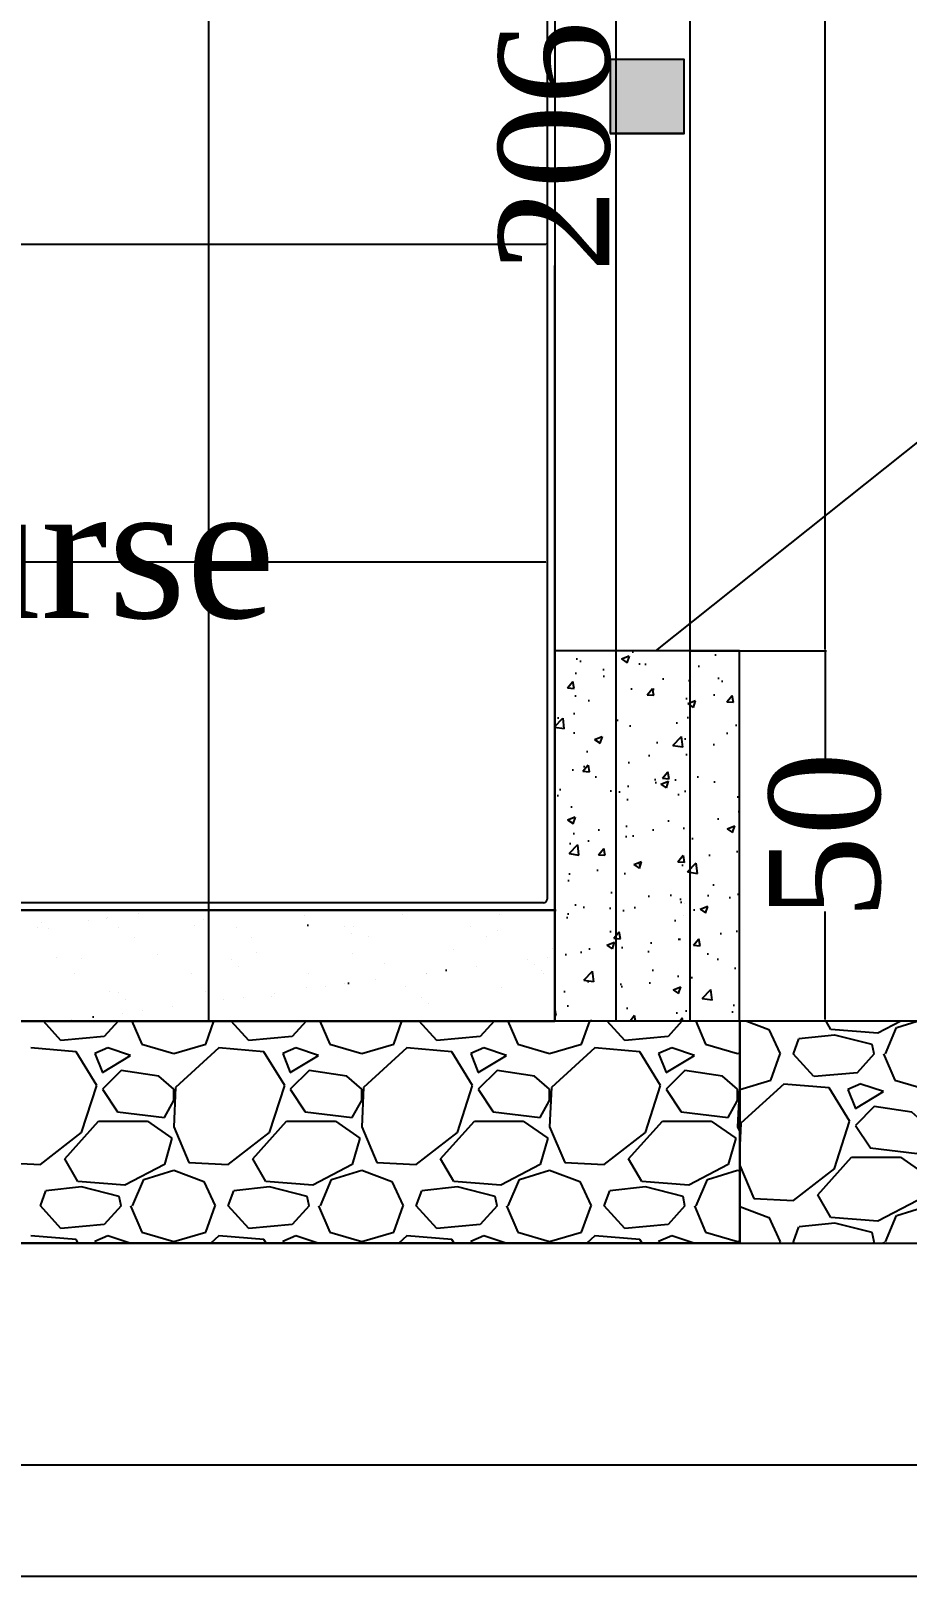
# Model space of a CAD drawing. Header units: centimetres. Extents: x 19229 to 39050, y 7691 to 15397.
# Drawn here: x 37363 to 37481.4, y 8883 to 9091.9 of the extents above; entities that cross this region are included whole.
import ezdxf

# ---------------------------------------------------------------- set-up
doc = ezdxf.new("R2010")
doc.units = ezdxf.units.CM
doc.layers.get('0').update_dxf_attribs({"linetype": 'CONTINUOUS'})
doc.layers.get('DEFPOINTS').update_dxf_attribs({"linetype": 'CONTINUOUS'})
doc.styles.add('style2', font='times.ttf', dxfattribs={"height": 15})
doc.styles.add('style3', font='times.ttf', dxfattribs={"height": 25})
doc.dimstyles.get("Standard").update_dxf_attribs({"dimtxt": 15, "dimasz": 0.18, "dimexe": 0.18, "dimexo": 0.0625, "dimgap": 0.09, "dimtad": 0, "dimdec": 0, "dimzin": 0, "dimdsep": 46, "dimtxsty": 'style2', "dimcen": 0.09, "dimadec": 0, "dimazin": 0, "dimtfac": 1, "dimtdec": 0, "dimtofl": 0, "dimtmove": 0, "dimatfit": 3, "dimfxl": 1, "dimtolj": 1, "dimtzin": 0, "dimarcsym": 0})
pattern_1 = [(37.5, (14395.28, -642.7), (-1.60003, 48.941324), [0, -38.608, 0, -43.18, 0, -41.275]), (7.5, (14395.28, -642.7), (44.95233, 71.68251), [0, -20.828, 0, -34.798, 0, -13.335]), (327.5, (14364.04, -642.7), (79.09924, 0.14372), [0, -12.7, 0, -45.72, 0, -59.69]), (317.5, (14364.04, -642.7), (76.35565, 22.29293), [0, -6.35, 0, -29.972, 0, -34.29])]

# ---------------------------------------------------------------- blocks, each defined once
blk = doc.blocks.new('*D26')
at = {"color": 0, "lineweight": -2, "ltscale": 20, "transparency": 16777216}
for p, q in [((36858.14, 9062.99), (36858.14, 9062.87)), ((36858.32, 9063.05), (37130.01, 9063.05)), ((37432.58, 9063.05), (37160.89, 9063.05)), ((37432.76, 9063.11), (37432.76, 9063.23))]:
    blk.add_line(p, q, dxfattribs=at)
at = {"color": 0, "ltscale": 20, "transparency": 16777216}
for points in [[(36858.32, 9063.08), (36858.32, 9063.02), (36858.14, 9063.05)], [(37432.58, 9063.08), (37432.58, 9063.02), (37432.76, 9063.05)]]:
    blk.add_solid(points, dxfattribs=at)
at = {"layer": 'DEFPOINTS', "color": 0, "ltscale": 20, "transparency": 16777216}
for p in [(36858.14, 9063.05), (37432.76, 9063.05), (37432.76, 9063.05)]:
    blk.add_point(p, dxfattribs=at)
at = {"color": 0, "ltscale": 20, "transparency": 16777216, "insert": (37145.45, 9063.05), "char_height": 15, "attachment_point": 5, "style": 'style2'}
blk.add_mtext('\\A1;575', dxfattribs=at)
blk = doc.blocks.new('*D27')
at = {"color": 0, "lineweight": -2, "ltscale": 20}
for p, q in [((35072.76, 9189.22), (35072.76, 9019.91)), ((37432.76, 9189.22), (37432.76, 9019.91)), ((35072.94, 9020.09), (36283.48, 9020.09)), ((37432.58, 9020.09), (36326.69, 9020.09))]:
    blk.add_line(p, q, dxfattribs=at)
at = {"color": 0, "ltscale": 20}
for points in [[(35072.94, 9020.12), (35072.94, 9020.06), (35072.76, 9020.09)], [(37432.58, 9020.12), (37432.58, 9020.06), (37432.76, 9020.09)]]:
    blk.add_solid(points, dxfattribs=at)
at = {"layer": 'DEFPOINTS', "color": 0, "ltscale": 20}
for p in [(35072.76, 9189.29), (37432.76, 9189.29), (37432.76, 9020.09)]:
    blk.add_point(p, dxfattribs=at)
at = {"color": 0, "ltscale": 20, "insert": (36305.08, 9020.09), "char_height": 15, "attachment_point": 5, "style": 'style2'}
blk.add_mtext('\\A1;2360', dxfattribs=at)
blk = doc.blocks.new('*D36')
at = {"color": 0, "lineweight": -2, "ltscale": 20, "transparency": 16777216}
for p, q in [((37458.81, 9008.12), (37470.5, 9008.12)), ((37470.32, 9007.94), (37470.32, 8993.36)), ((37470.32, 8958.3), (37470.32, 8972.88)), ((37458.81, 8958.12), (37470.5, 8958.12))]:
    blk.add_line(p, q, dxfattribs=at)
at = {"color": 0, "ltscale": 20, "transparency": 16777216}
for points in [[(37470.29, 9007.94), (37470.35, 9007.94), (37470.32, 9008.12)], [(37470.29, 8958.3), (37470.35, 8958.3), (37470.32, 8958.12)]]:
    blk.add_solid(points, dxfattribs=at)
at = {"layer": 'DEFPOINTS', "color": 0, "ltscale": 20, "transparency": 16777216}
for p in [(37458.75, 9008.12), (37458.75, 8958.12), (37470.32, 8958.12)]:
    blk.add_point(p, dxfattribs=at)
at = {"color": 0, "ltscale": 20, "transparency": 16777216, "insert": (37470.32, 8983.12), "char_height": 15, "attachment_point": 5, "rotation": 90, "style": 'style2'}
blk.add_mtext('\\A1;50', dxfattribs=at)
blk = doc.blocks.new('*D37')
at = {"color": 0, "lineweight": -2, "ltscale": 20, "transparency": 16777216}
for p, q in [((37432.7, 9214.05), (37386.86, 9214.05)), ((37387.04, 9213.87), (37387.04, 9132.64)), ((37387.04, 8958.23), (37387.04, 9100.56)), ((37421.04, 8958.05), (37386.86, 8958.05))]:
    blk.add_line(p, q, dxfattribs=at)
at = {"color": 0, "ltscale": 20, "transparency": 16777216}
for points in [[(37387.01, 9213.87), (37387.07, 9213.87), (37387.04, 9214.05)], [(37387.01, 8958.23), (37387.07, 8958.23), (37387.04, 8958.05)]]:
    blk.add_solid(points, dxfattribs=at)
at = {"layer": 'DEFPOINTS', "color": 0, "ltscale": 20, "transparency": 16777216}
for p in [(37387.04, 9214.05), (37432.76, 9214.05), (37421.1, 8958.05)]:
    blk.add_point(p, dxfattribs=at)
at = {"color": 0, "ltscale": 20, "transparency": 16777216, "insert": (37387.04, 9116.6), "char_height": 15, "attachment_point": 5, "rotation": 90, "style": 'style2'}
blk.add_mtext('\\A1;256', dxfattribs=at)
blk = doc.blocks.new('*D39')
at = {"color": 0, "lineweight": -2, "ltscale": 20, "transparency": 16777216}
for p, q in [((37451.08, 9214.05), (37470.5, 9214.05)), ((37470.32, 9213.87), (37470.32, 9127.12)), ((37470.32, 9008.3), (37470.32, 9095.05)), ((37452.08, 9008.12), (37470.5, 9008.12))]:
    blk.add_line(p, q, dxfattribs=at)
at = {"color": 0, "ltscale": 20, "transparency": 16777216}
for points in [[(37470.29, 9213.87), (37470.35, 9213.87), (37470.32, 9214.05)], [(37470.29, 9008.3), (37470.35, 9008.3), (37470.32, 9008.12)]]:
    blk.add_solid(points, dxfattribs=at)
at = {"layer": 'DEFPOINTS', "color": 0, "ltscale": 20, "transparency": 16777216}
for p in [(37451.02, 9214.05), (37452.02, 9008.12), (37470.32, 9008.12)]:
    blk.add_point(p, dxfattribs=at)
at = {"color": 0, "ltscale": 20, "transparency": 16777216, "insert": (37470.32, 9111.08), "char_height": 15, "attachment_point": 5, "rotation": 90, "style": 'style2'}
blk.add_mtext('\\A1;206', dxfattribs=at)
blk = doc.blocks.new('*D44')
at = {"color": 0, "lineweight": -2, "ltscale": 20}
for p, q in [((37079.54, 9179.43), (37433.94, 9179.43)), ((37433.76, 9179.25), (37433.76, 9092.28)), ((37433.76, 8973.23), (37433.76, 9060.21)), ((37079.54, 8973.05), (37433.94, 8973.05))]:
    blk.add_line(p, q, dxfattribs=at)
at = {"color": 0, "ltscale": 20}
for points in [[(37433.73, 9179.25), (37433.79, 9179.25), (37433.76, 9179.43)], [(37433.73, 8973.23), (37433.79, 8973.23), (37433.76, 8973.05)]]:
    blk.add_solid(points, dxfattribs=at)
at = {"layer": 'DEFPOINTS', "color": 0, "ltscale": 20}
for p in [(37079.48, 9179.43), (37433.76, 9179.43), (37079.48, 8973.05)]:
    blk.add_point(p, dxfattribs=at)
at = {"color": 0, "ltscale": 20, "insert": (37433.76, 9076.24), "char_height": 15, "attachment_point": 5, "rotation": 90, "style": 'style2'}
blk.add_mtext('\\A1;206', dxfattribs=at)

msp = doc.modelspace()

# ---------------------------------------------------------------- hatches: boundary and pattern name
h = msp.add_hatch(color=7)
h.dxf.hatch_style = 1
h.paths.add_polyline_path([(37451.26, 9088.05), (37441.26, 9088.05), (37441.26, 9078.05), (37451.26, 9078.05)])
at = {"ltscale": 500}
h = msp.add_hatch(dxfattribs=at)
h.set_pattern_fill('CONCRETE_C', scale=1.5, pattern_type=2)
h.set_pattern_definition([(50, (16118.514, -876.541), (10.7589027, -0.941282), [1.125, -12.375]), (355, (16118.514, -876.541), (-2.08127, 11.282882), [0.9, -9.9]), (100.4514, (16119.41, -876.619), (8.6776407, 10.341593), [0.956103, -10.5171317]), (46.1842, (16118.514, -873.541), (16.008616, -2.482785), [1.6875, -18.5625]), (96.6356, (16119.848, -873.748), (14.019941, 14.611768), [1.434154, -15.775695]), (351.1842, (16118.514, -873.54), (14.019929, 14.611779), [1.35, -14.85]), (21, (16120.014, -874.291), (8.9536058, -6.0392834), [1.125, -12.375]), (326, (16120.014, -874.291), (3.64973, 10.8772507), [0.9, -9.9]), (71.4514, (16120.76, -874.794), (12.6033394, 4.8379575), [0.956103, -10.5171317]), (37.5, (16118.5138, -876.5407), (0.1823978, 4.9934078), [0, -9.78, 0, -10.05, 0, -9.9375]), (7.5, (16118.514, -876.541), (3.9460431, 5.9161757), [0, -5.73, 0, -9.555, 0, -3.7875]), (327.5, (16115.1688, -876.5407), (8.00733654, -0.3383231), [0, -3.75, 0, -11.7, 0, -15.525]), (317.5, (16113.669, -876.541), (8.7477925, 1.5015747), [0, -4.875, 0, -7.77, 0, -11.025])])
h.paths.add_polyline_path([(37458.75, 9008.12), (37433.75, 9008.12), (37433.75, 8958.12), (37458.75, 8958.12)])
h = msp.add_hatch()
h.set_pattern_fill('AR-SAND')
h.set_pattern_definition(pattern_1)
h.paths.add_polyline_path([(37433.76, 8973.05), (37034.86, 8973.05), (37034.86, 8963.05), (37034.86, 8958.05), (37433.76, 8958.05)])
h = msp.add_hatch()
h.set_pattern_fill('AR-SAND')
h.set_pattern_definition(pattern_1)
h.paths.add_polyline_path([(37433.76, 8973.05), (37034.86, 8973.05), (37034.86, 8963.05), (37034.86, 8958.05), (37433.76, 8958.05)])
h = msp.add_hatch()
h.set_pattern_fill('GRAVEL')
h.set_pattern_definition([(228.0127875, (14413.5679, -1765.3388), (-203.20000002, -228.59999999), [3.417214, -338.304836]), (184.969741, (14411.2819, -1767.8788), (304.79999988, 25.400001447), [5.864047, -580.54049]), (132.510447, (14405.4399, -1768.3868), (254.00000011, -279.3999999), [4.134815, -409.347228]), (267.273689, (14395.5339, -1774.7368), (25.400000053, 508), [5.340045, -528.664374]), (292.833654, (14395.2799, -1780.0708), (-127.00000001, 304.799999996), [5.236337, -518.398077]), (357.273689, (14397.3119, -1784.8968), (-508, 25.400000053), [5.340045, -528.664374]), (37.6942405, (14402.6459, -1785.1508), (-330.199999985, -254.00000002), [7.061937, -699.131153]), (72.2553284, (14408.2339, -1780.8328), (177.800000048, 558.799999985), [6.667195, -660.052566]), (121.4295656, (14410.2659, -1774.4828), (-203.20000003, 330.19999998), [5.35813, -530.455457]), (175.236358, (14407.4719, -1769.9108), (279.4, -25.40000004), [6.117133, -299.73937]), (222.3974378, (14401.3759, -1769.4028), (-304.79999999, -279.40000001), [7.91078, -783.167725]), (138.814075, (14420.6799, -1774.9908), (-177.8, 152.40000001), [2.700045, -267.305658]), (171.4692344, (14418.6479, -1773.2128), (330.20000001, -50.79999994), [5.13682, -508.54639]), (225, (14413.568, -1772.45), (-4e-15, -25.4), [3.592093, -32.32893]), (203.19859, (14411.79, -1769.4028), (127, 50.8), [1.934413, -191.506224]), (291.80141, (14410.012, -1770.165), (-25.4, 76.2), [2.735656, -134.04753]), (30.963757, (14411.028, -1772.705), (76.2, 50.8), [4.443197, -143.662982]), (161.56505, (14414.838, -1770.419), (50.8, -25.4), [3.212871, -77.10898]), (16.3895403, (14395.2799, -1770.1648), (254, 76.2), [4.50088, -445.588267]), (70.346176, (14399.5979, -1768.8948), (-101.60000001, -279.4), [3.77599, -373.822157]), (293.19859, (14414.838, -1765.3388), (-50.8, 127), [3.8688, -189.571836]), (343.6104597, (14416.3619, -1768.8948), (-254.000000005, 76.19999998), [4.50088, -445.588267]), (339.443955, (14395.28, -1785.9128), (-127, 50.8), [4.340352, -212.677343]), (294.7751406, (14399.3439, -1787.4368), (-127.00000015, 279.39999993), [3.63672, -360.035934]), (66.80141, (14415.092, -1790.7388), (50.8, 127), [3.8688, -189.571836]), (17.3540246, (14416.6159, -1787.1828), (-330.19999999, -101.60000002), [4.257827, -421.52376]), (69.443955, (14402.646, -1790.7388), (-50.8, -127), [2.170176, -214.84752]), (101.309932, (14413.568, -1790.739), (-25.4, 101.6), [1.295146, -128.21995]), (165.963757, (14413.314, -1789.469), (76.2, -25.4), [5.236337, -99.490546]), (186.009006, (14408.2339, -1788.1988), (254, 25.40000001), [4.85267, -480.413649]), (303.690068, (14411.028, -1774.991), (-25.4, 50.8), [3.66324, -87.917764]), (353.1572266, (14413.0599, -1778.0388), (431.800000003, -50.799999977), [6.395568, -633.16009]), (60.945396, (14419.4099, -1778.8008), (-101.6, -177.8), [2.615082, -258.893923]), (90, (14420.68, -1776.515), (-25.4, 25.4), [1.524, -23.876]), (120.256437, (14407.7259, -1787.4368), (101.59999999, -177.80000001), [3.52867, -349.339408]), (48.0127875, (14405.9479, -1784.3888), (203.20000002, 228.59999999), [6.83443, -334.887622]), (0, (14410.52, -1779.31), (25.4, 25.4), [6.604, -18.796]), (325.3048465, (14417.1239, -1779.3088), (254.0000001, -177.79999986), [4.016096, -397.593167]), (254.054604, (14420.426, -1781.5948), (-25.4, -101.6), [3.69829, -181.2165]), (207.6459754, (14419.4099, -1785.1508), (-482.600000018, -253.999999966), [6.02145, -596.124644]), (175.4260787, (14414.0759, -1787.9448), (-330.2, 25.4), [6.370295, -630.658465])])
h.paths.add_polyline_path([(37558.76, 8958.05), (37458.76, 8958.05), (37458.76, 8928.05), (37558.76, 8928.05)])

# ---------------------------------------------------------------- linework, layer by layer
at = {"color": 7}
for p, q in [((37432.76, 9214.05), (37432.76, 8974.55)), ((37433.76, 9214.05), (37433.76, 8958.05)), ((37442.02, 9210.05), (37442.02, 8958.05)), ((37452.02, 9210.05), (37452.02, 8958.05)), ((37451.26, 9088.05), (37441.26, 9088.05)), ((37539.47, 9081.49), (37447.38, 9008.1)), ((37451.26, 9078.05), (37441.26, 9078.05)), ((37447.38, 9008.1), (37447.38, 9008.1)), ((37432.26, 8974.05), (36633.76, 8974.05)), ((37433.76, 8973.05), (36633.76, 8973.05)), ((37433.76, 8973.05), (36633.76, 8973.05)), ((36633.76, 8973.05), (37433.76, 8973.05)), ((37377.49, 8972.56), (37377.49, 8972.56)), ((37399.96, 8972.33), (37399.96, 8972.33)), ((37413.26, 8972.5), (37413.26, 8972.5)), ((37426.26, 8972.44), (37426.26, 8972.44)), ((37433.76, 8958.05), (37433.76, 8973.05)), ((37433.76, 8973.05), (37433.76, 8958.05)), ((37451.22, 8972.29), (37451.22, 8972.29)), ((37451.29, 8973.91), (37451.29, 8973.91)), ((37363.81, 8970.76), (37363.81, 8970.76)), ((37364.45, 8971.43), (37364.45, 8971.43)), ((37365.38, 8970.57), (37365.38, 8970.57)), ((37370.71, 8971.67), (37370.71, 8971.67)), ((37373.25, 8971.9), (37373.25, 8971.9)), ((37373.36, 8972.02), (37373.36, 8972.02)), ((37374.88, 8970.74), (37374.88, 8970.74)), ((37385.07, 8970.98), (37385.07, 8970.98)), ((37386.24, 8971.84), (37386.24, 8971.84)), ((37390.7, 8970.77), (37390.7, 8970.77)), ((37405.4, 8970.81), (37405.4, 8970.81)), ((37406.52, 8970.79), (37406.52, 8970.79)), ((37422.34, 8970.82), (37422.34, 8970.82)), ((37426.03, 8970.36), (37426.03, 8970.36)), ((37377.02, 8969.37), (37377.02, 8969.37)), ((37392.84, 8969.4), (37392.84, 8969.4)), ((37406.34, 8969.95), (37406.34, 8969.95)), ((37408.66, 8969.43), (37408.66, 8969.43)), ((37424.48, 8969.46), (37424.48, 8969.46)), ((37366.4, 8966.64), (37366.4, 8966.64)), ((37369.8, 8966.52), (37369.8, 8966.52)), ((37380.12, 8967.13), (37380.12, 8967.13)), ((37390.13, 8966.35), (37390.13, 8966.35)), ((37393.41, 8967.3), (37393.41, 8967.3)), ((37406.41, 8967.24), (37406.41, 8967.24)), ((37410.76, 8965.9), (37410.76, 8965.9)), ((37420.13, 8967.74), (37420.13, 8967.74)), ((37430.09, 8966.33), (37430.09, 8966.33)), ((37432.74, 8966.68), (37432.74, 8966.68)), ((37433.43, 8967.91), (37433.43, 8967.91)), ((37368.91, 8964.43), (37368.91, 8964.43)), ((37384.73, 8964.46), (37384.73, 8964.46)), ((37391.07, 8965.49), (37391.07, 8965.49)), ((37400.55, 8964.49), (37400.55, 8964.49)), ((37416.37, 8964.52), (37416.37, 8964.52)), ((37416.42, 8964.53), (37416.42, 8964.53)), ((37419.06, 8964.88), (37419.06, 8964.88)), ((37423.19, 8965.42), (37423.19, 8965.42)), ((37431.08, 8965.72), (37431.08, 8965.72)), ((37432.02, 8964.87), (37432.02, 8964.87)), ((37432.19, 8964.55), (37432.19, 8964.55)), ((37373.57, 8962.11), (37373.57, 8962.11)), ((37374.86, 8961.89), (37374.86, 8961.89)), ((37386.56, 8962.05), (37386.56, 8962.05)), ((37395.84, 8961.82), (37395.84, 8961.82)), ((37400.28, 8962.54), (37400.28, 8962.54)), ((37402.74, 8962.73), (37402.74, 8962.73)), ((37405.39, 8963.08), (37405.39, 8963.08)), ((37409.52, 8963.62), (37409.52, 8963.62)), ((37413.58, 8962.71), (37413.58, 8962.71)), ((37426.58, 8962.65), (37426.58, 8962.65)), ((37375.8, 8961.03), (37375.8, 8961.03)), ((37382.17, 8960.02), (37382.17, 8960.02)), ((37389.07, 8960.93), (37389.07, 8960.93)), ((37391.71, 8961.28), (37391.71, 8961.28)), ((37395.49, 8961.44), (37395.49, 8961.44)), ((37415.81, 8961.27), (37415.81, 8961.27)), ((37416.75, 8960.41), (37416.75, 8960.41)), ((37458.76, 8958.05), (36633.76, 8958.05)), ((36633.76, 8958.05), (37433.76, 8958.05)), ((37433.76, 8958.05), (36633.76, 8958.05)), ((37367.04, 8955.45), (37364.66, 8958.05)), ((37368.49, 8958.22), (37368.49, 8958.22)), ((37374.76, 8958.05), (37372.88, 8955.96)), ((37375.39, 8959.13), (37375.39, 8959.13)), ((37376.63, 8958.05), (37377.96, 8954.94)), ((37378.04, 8959.48), (37378.04, 8959.48)), ((37386.6, 8954.94), (37387.71, 8958.05)), ((37392.44, 8955.45), (37390.06, 8958.05)), ((37400.16, 8958.05), (37398.28, 8955.96)), ((37402.03, 8958.05), (37403.36, 8954.94)), ((37410.62, 8958.07), (37410.62, 8958.07)), ((37412, 8954.94), (37413.11, 8958.05)), ((37417.84, 8955.45), (37415.46, 8958.05)), ((37425.56, 8958.05), (37423.68, 8955.96)), ((37426.44, 8958.1), (37426.44, 8958.1)), ((37427.43, 8958.05), (37428.76, 8954.94)), ((37433.75, 8958.12), (37433.75, 8958.12)), ((37437.4, 8954.94), (37438.51, 8958.05)), ((37438.14, 8958.09), (37438.14, 8958.09)), ((37443.24, 8955.45), (37440.86, 8958.05)), ((37450.96, 8958.05), (37449.08, 8955.96)), ((37450.65, 8958.05), (37451.04, 8958.51)), ((37451.08, 8958.05), (37450.99, 8958.5)), ((37452.83, 8958.05), (37454.16, 8954.94)), ((37458.76, 8958.05), (37458.76, 8928.05)), ((37372.88, 8955.96), (37367.04, 8955.45)), ((37398.28, 8955.96), (37392.44, 8955.45)), ((37423.68, 8955.96), (37417.84, 8955.45)), ((37449.08, 8955.96), (37443.24, 8955.45)), ((37369.07, 8953.93), (37362.98, 8954.44)), ((37371.87, 8949.36), (37369.07, 8953.93)), ((37373.39, 8954.44), (37371.61, 8953.67)), ((37371.61, 8953.67), (37372.63, 8951.13)), ((37372.63, 8951.13), (37376.44, 8953.42)), ((37376.44, 8953.42), (37373.39, 8954.44)), ((37377.96, 8954.94), (37382.28, 8953.67)), ((37382.28, 8953.67), (37386.6, 8954.94)), ((37388.38, 8954.44), (37382.53, 8949.1)), ((37394.47, 8953.93), (37388.38, 8954.44)), ((37397.27, 8949.36), (37394.47, 8953.93)), ((37398.79, 8954.44), (37397.01, 8953.67)), ((37397.01, 8953.67), (37398.03, 8951.13)), ((37398.03, 8951.13), (37401.84, 8953.42)), ((37401.84, 8953.42), (37398.79, 8954.44)), ((37403.36, 8954.94), (37407.68, 8953.67)), ((37407.68, 8953.67), (37412, 8954.94)), ((37413.78, 8954.44), (37407.93, 8949.1)), ((37419.87, 8953.93), (37413.78, 8954.44)), ((37422.67, 8949.36), (37419.87, 8953.93)), ((37424.19, 8954.44), (37422.41, 8953.67)), ((37422.41, 8953.67), (37423.43, 8951.13)), ((37423.43, 8951.13), (37427.24, 8953.42)), ((37427.24, 8953.42), (37424.19, 8954.44)), ((37428.76, 8954.94), (37433.08, 8953.67)), ((37433.08, 8953.67), (37437.4, 8954.94)), ((37439.18, 8954.44), (37433.33, 8949.1)), ((37445.27, 8953.93), (37439.18, 8954.44)), ((37448.07, 8949.36), (37445.27, 8953.93)), ((37449.59, 8954.44), (37447.81, 8953.67)), ((37447.81, 8953.67), (37448.83, 8951.13)), ((37448.83, 8951.13), (37452.64, 8953.42)), ((37452.64, 8953.42), (37449.59, 8954.44)), ((37454.16, 8954.94), (37458.48, 8953.67)), ((37458.48, 8953.67), (37458.76, 8953.76)), ((37375.17, 8951.39), (37372.63, 8948.85)), ((37380.25, 8950.63), (37375.17, 8951.39)), ((37400.57, 8951.39), (37398.03, 8948.85)), ((37405.65, 8950.63), (37400.57, 8951.39)), ((37425.97, 8951.39), (37423.43, 8948.85)), ((37431.05, 8950.63), (37425.97, 8951.39)), ((37451.37, 8951.39), (37448.83, 8948.85)), ((37456.45, 8950.63), (37451.37, 8951.39)), ((37369.83, 8943.01), (37371.87, 8949.36)), ((37382.28, 8948.85), (37380.25, 8950.63)), ((37395.23, 8943.01), (37397.27, 8949.36)), ((37407.68, 8948.85), (37405.65, 8950.63)), ((37420.63, 8943.01), (37422.67, 8949.36)), ((37433.08, 8948.85), (37431.05, 8950.63)), ((37446.03, 8943.01), (37448.07, 8949.36)), ((37458.48, 8948.85), (37456.45, 8950.63)), ((37372.63, 8948.85), (37374.66, 8945.8)), ((37381.01, 8945.04), (37382.28, 8947.32)), ((37382.53, 8949.1), (37382.28, 8943.77)), ((37382.28, 8947.32), (37382.28, 8948.85)), ((37398.03, 8948.85), (37400.06, 8945.8)), ((37406.41, 8945.04), (37407.68, 8947.32)), ((37407.93, 8949.1), (37407.68, 8943.77)), ((37407.68, 8947.32), (37407.68, 8948.85)), ((37423.43, 8948.85), (37425.46, 8945.8)), ((37431.81, 8945.04), (37433.08, 8947.32)), ((37433.33, 8949.1), (37433.08, 8943.77)), ((37433.08, 8947.32), (37433.08, 8948.85)), ((37448.83, 8948.85), (37450.86, 8945.8)), ((37457.21, 8945.04), (37458.48, 8947.32)), ((37458.73, 8949.1), (37458.48, 8943.77)), ((37458.48, 8947.32), (37458.48, 8948.85)), ((37458.76, 8949.13), (37458.73, 8949.1)), ((37374.66, 8945.8), (37381.01, 8945.04)), ((37400.06, 8945.8), (37406.41, 8945.04)), ((37425.46, 8945.8), (37431.81, 8945.04)), ((37450.86, 8945.8), (37457.21, 8945.04)), ((37364.25, 8938.69), (37369.83, 8943.01)), ((37367.55, 8939.45), (37372.12, 8944.53)), ((37372.12, 8944.53), (37378.72, 8944.53)), ((37378.72, 8944.53), (37382.03, 8942.24)), ((37382.28, 8943.77), (37384.31, 8938.94)), ((37389.65, 8938.69), (37395.23, 8943.01)), ((37392.95, 8939.45), (37397.52, 8944.53)), ((37397.52, 8944.53), (37404.12, 8944.53)), ((37404.12, 8944.53), (37407.43, 8942.24)), ((37407.68, 8943.77), (37409.71, 8938.94)), ((37415.05, 8938.69), (37420.63, 8943.01)), ((37418.35, 8939.45), (37422.92, 8944.53)), ((37422.92, 8944.53), (37429.52, 8944.53)), ((37429.52, 8944.53), (37432.83, 8942.24)), ((37433.08, 8943.77), (37435.11, 8938.94)), ((37440.45, 8938.69), (37446.03, 8943.01)), ((37443.75, 8939.45), (37448.32, 8944.53)), ((37448.32, 8944.53), (37454.92, 8944.53)), ((37454.92, 8944.53), (37458.23, 8942.24)), ((37458.48, 8943.77), (37458.76, 8943.1)), ((37382.03, 8942.24), (37381.01, 8938.69)), ((37407.43, 8942.24), (37406.41, 8938.69)), ((37432.83, 8942.24), (37431.81, 8938.69)), ((37458.23, 8942.24), (37457.21, 8938.69)), ((37358.91, 8938.94), (37364.25, 8938.69)), ((37369.33, 8936.4), (37367.55, 8939.45)), ((37384.31, 8938.94), (37389.65, 8938.69)), ((37394.73, 8936.4), (37392.95, 8939.45)), ((37409.71, 8938.94), (37415.05, 8938.69)), ((37420.13, 8936.4), (37418.35, 8939.45)), ((37435.11, 8938.94), (37440.45, 8938.69)), ((37445.53, 8936.4), (37443.75, 8939.45)), ((37381.01, 8938.69), (37375.68, 8935.89)), ((37376.69, 8933.1), (37378.22, 8936.66)), ((37378.22, 8936.66), (37382.28, 8937.93)), ((37382.28, 8937.93), (37386.34, 8936.4)), ((37406.41, 8938.69), (37401.08, 8935.89)), ((37402.09, 8933.1), (37403.62, 8936.66)), ((37403.62, 8936.66), (37407.68, 8937.93)), ((37407.68, 8937.93), (37411.74, 8936.4)), ((37431.81, 8938.69), (37426.48, 8935.89)), ((37427.49, 8933.1), (37429.02, 8936.66)), ((37429.02, 8936.66), (37433.08, 8937.93)), ((37433.08, 8937.93), (37437.14, 8936.4)), ((37457.21, 8938.69), (37451.88, 8935.89)), ((37452.89, 8933.1), (37454.42, 8936.66)), ((37454.42, 8936.66), (37458.48, 8937.93)), ((37458.48, 8937.93), (37458.76, 8937.82)), ((37364.25, 8933.1), (37365.01, 8935.13)), ((37369.83, 8935.64), (37365.01, 8935.13)), ((37375.68, 8935.89), (37369.33, 8936.4)), ((37374.91, 8934.37), (37369.83, 8935.64)), ((37386.34, 8936.4), (37387.87, 8933.1)), ((37389.65, 8933.1), (37390.41, 8935.13)), ((37395.23, 8935.64), (37390.41, 8935.13)), ((37401.08, 8935.89), (37394.73, 8936.4)), ((37400.31, 8934.37), (37395.23, 8935.64)), ((37411.74, 8936.4), (37413.27, 8933.1)), ((37415.05, 8933.1), (37415.81, 8935.13)), ((37420.63, 8935.64), (37415.81, 8935.13)), ((37426.48, 8935.89), (37420.13, 8936.4)), ((37425.71, 8934.37), (37420.63, 8935.64)), ((37437.14, 8936.4), (37438.67, 8933.1)), ((37440.45, 8933.1), (37441.21, 8935.13)), ((37446.03, 8935.64), (37441.21, 8935.13)), ((37451.88, 8935.89), (37445.53, 8936.4)), ((37451.11, 8934.37), (37446.03, 8935.64)), ((37367.04, 8930.05), (37364.25, 8933.1)), ((37375.17, 8933.1), (37372.88, 8930.56)), ((37375.17, 8933.1), (37374.91, 8934.37)), ((37376.44, 8933.1), (37377.96, 8929.54)), ((37386.6, 8929.54), (37387.87, 8933.1)), ((37392.44, 8930.05), (37389.65, 8933.1)), ((37400.57, 8933.1), (37398.28, 8930.56)), ((37400.57, 8933.1), (37400.31, 8934.37)), ((37401.84, 8933.1), (37403.36, 8929.54)), ((37412, 8929.54), (37413.27, 8933.1)), ((37417.84, 8930.05), (37415.05, 8933.1)), ((37425.97, 8933.1), (37423.68, 8930.56)), ((37425.97, 8933.1), (37425.71, 8934.37)), ((37427.24, 8933.1), (37428.76, 8929.54)), ((37437.4, 8929.54), (37438.67, 8933.1)), ((37443.24, 8930.05), (37440.45, 8933.1)), ((37451.37, 8933.1), (37449.08, 8930.56)), ((37451.37, 8933.1), (37451.11, 8934.37)), ((37452.64, 8933.1), (37454.16, 8929.54)), ((37372.88, 8930.56), (37367.04, 8930.05)), ((37398.28, 8930.56), (37392.44, 8930.05)), ((37423.68, 8930.56), (37417.84, 8930.05)), ((37449.08, 8930.56), (37443.24, 8930.05)), ((37369.07, 8928.53), (37362.98, 8929.04)), ((37369.36, 8928.05), (37369.07, 8928.53)), ((37373.39, 8929.04), (37371.61, 8928.27)), ((37371.61, 8928.27), (37371.7, 8928.05)), ((37376.35, 8928.05), (37373.39, 8929.04)), ((37377.96, 8929.54), (37382.28, 8928.27)), ((37382.28, 8928.27), (37386.6, 8929.54)), ((37388.38, 8929.04), (37387.3, 8928.05)), ((37394.47, 8928.53), (37388.38, 8929.04)), ((37394.76, 8928.05), (37394.47, 8928.53)), ((37398.79, 8929.04), (37397.01, 8928.27)), ((37397.01, 8928.27), (37397.1, 8928.05)), ((37401.75, 8928.05), (37398.79, 8929.04)), ((37403.36, 8929.54), (37407.68, 8928.27)), ((37407.68, 8928.27), (37412, 8929.54)), ((37413.78, 8929.04), (37412.7, 8928.05)), ((37419.87, 8928.53), (37413.78, 8929.04)), ((37420.16, 8928.05), (37419.87, 8928.53)), ((37424.19, 8929.04), (37422.41, 8928.27)), ((37422.41, 8928.27), (37422.5, 8928.05)), ((37427.15, 8928.05), (37424.19, 8929.04)), ((37428.76, 8929.54), (37433.08, 8928.27)), ((37433.08, 8928.27), (37437.4, 8929.54)), ((37439.18, 8929.04), (37438.1, 8928.05)), ((37445.27, 8928.53), (37439.18, 8929.04)), ((37445.56, 8928.05), (37445.27, 8928.53)), ((37449.59, 8929.04), (37447.81, 8928.27)), ((37447.81, 8928.27), (37447.9, 8928.05)), ((37452.55, 8928.05), (37449.59, 8929.04)), ((37454.16, 8929.54), (37458.48, 8928.27)), ((37458.48, 8928.27), (37458.76, 8928.36)), ((37458.76, 8928.05), (36883.14, 8928.05)), ((38037.55, 8898.05), (37044.86, 8898.05)), ((37029.86, 8883.05), (38037.55, 8883.05))]:
    msp.add_line(p, q, dxfattribs=at)
for points in [[(37441.26, 9078.05), (37451.26, 9078.05), (37451.26, 9088.05), (37441.26, 9088.05)], [(37458.76, 8928.05), (37558.76, 8928.05), (37558.76, 8958.05), (37458.76, 8958.05)]]:
    msp.add_lwpolyline(points, close=True, dxfattribs=at)
at = {"color": 7, "ltscale": 100}
msp.add_lwpolyline([(37433.75, 8958.12), (37458.75, 8958.12), (37458.75, 9008.12), (37433.75, 9008.12)], close=True, dxfattribs=at)
at = {"color": 7}
msp.add_lwpolyline([(36883.14, 8928.05), (37458.76, 8928.05), (37458.76, 8958.05), (36633.76, 8958.05)], dxfattribs=at)
msp.add_arc((37432.26, 8974.55), 0.5, 270, 0, dxfattribs=at)

# ---------------------------------------------------------------- texts
at = {"color": 7, "style": 'style3'}
msp.add_text('Compacted Base course', height=18, dxfattribs=at).set_placement((37134.8, 9012.56))

# ---------------------------------------------------------------- dimensions: what is measured, and where the dimension line sits
at = {"color": 7, "ltscale": 20}
dim = msp.add_linear_dim(base=(37387.04, 9214.05), p1=(37421.1, 8958.05), p2=(37432.76, 9214.05), angle=90, dimstyle='Standard', dxfattribs=at)
dim.commit()
dim.dimension.update_dxf_attribs({"geometry": '*D37', "text_midpoint": (37387.04, 9116.6), "dimtype": 160})
for base, p1, p2, picture, middle in [((37470.32, 9008.12), (37451.02, 9214.05), (37452.02, 9008.12), '*D39', (37470.32, 9111.08)), ((37433.76, 9179.43), (37079.48, 8973.05), (37079.48, 9179.43), '*D44', (37433.76, 9076.24)), ((37470.32, 8958.12), (37458.75, 9008.12), (37458.75, 8958.12), '*D36', (37470.32, 8983.12))]:
    dim = msp.add_linear_dim(base=base, p1=p1, p2=p2, angle=90, dimstyle='Standard', dxfattribs=at)
    dim.commit()
    dim.dimension.update_dxf_attribs({"geometry": picture, "text_midpoint": middle})
dim = msp.add_linear_dim(base=(37432.76, 9020.09), p1=(35072.76, 9189.29), p2=(37432.76, 9189.29), dimstyle='Standard', dxfattribs=at)
dim.commit()
dim.dimension.update_dxf_attribs({"geometry": '*D27', "text_midpoint": (36305.08, 9020.09), "dimtype": 160})
dim = msp.add_linear_dim(base=(37432.76, 9063.05), p1=(36858.14, 9063.05), p2=(37432.76, 9063.05), dimstyle='Standard', dxfattribs=at)
dim.commit()
dim.dimension.update_dxf_attribs({"geometry": '*D26', "text_midpoint": (37145.45, 9063.05)})

doc.saveas('drawing.dxf')
